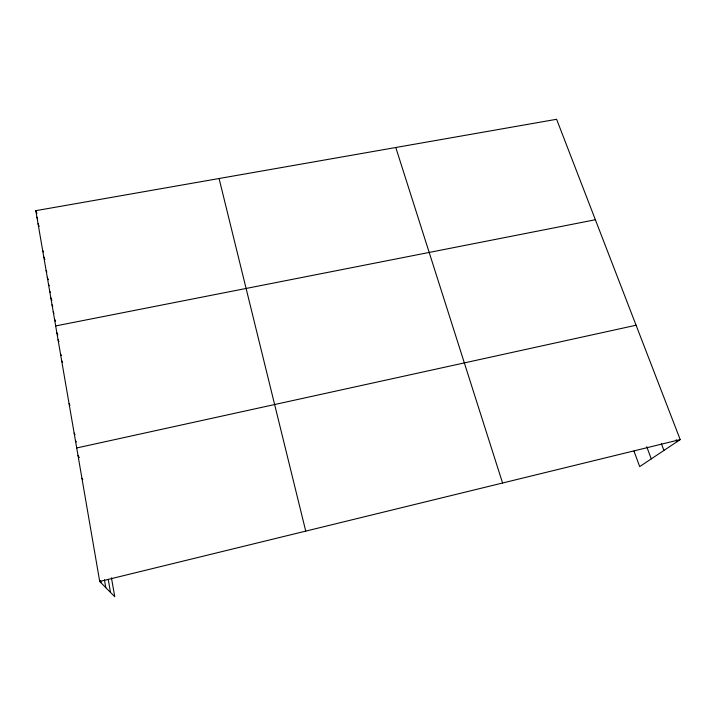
<?xml version="1.0" encoding="UTF-8"?>
<svg xmlns="http://www.w3.org/2000/svg" width="716" height="716" viewBox="0 0 716 716"><rect width="100%" height="100%" fill="white"/><g stroke="black" fill="none" stroke-linecap="round" stroke-linejoin="round"><path stroke-width="1.07" d="M111.428 577.776L114.766 596.714L99.721 581.482L35.8 210.674L556.609 119.286L680.2 439.588L639.692 466.608L633.982 451.116M99.721 581.482L680.2 439.588M76.71 447.965L636.077 325.225M55.669 325.923L595.372 219.74M81.937 478.297L82.796 479.622M77.999 455.492L79.324 457.64M75.422 440.483L76.308 441.996M74.133 433.046L75.028 434.585M69.067 403.663L69.98 405.337M61.666 360.721L62.596 362.582M60.457 353.686L61.388 355.584M58.05 339.733L58.989 341.693M56.859 332.815L57.799 334.802M54.452 318.862L55.526 321.162M53.244 311.836L53.96 313.393M52.035 304.846L52.751 306.43M50.836 297.901L51.919 300.299M49.646 290.982L50.371 292.602M48.455 284.1L49.189 285.747M47.274 277.253L48.375 279.75M46.101 270.442L46.835 272.134M43.774 256.928L44.884 259.514M42.62 250.215L43.354 251.969M38.046 223.723L39.174 226.462M36.919 217.181L37.671 219.024M35.8 210.674L36.928 213.466M676.244 439.731L677.014 441.718M661.378 443.678L663.938 450.436M646.727 446.703L651.274 458.884M395.787 147.505L502.569 483.005M219.078 178.517L305.741 531.12M108.214 579.351L110.497 592.392M104.429 579.763L105.807 587.639M100.571 580.658L100.92 582.69"/></g></svg>
